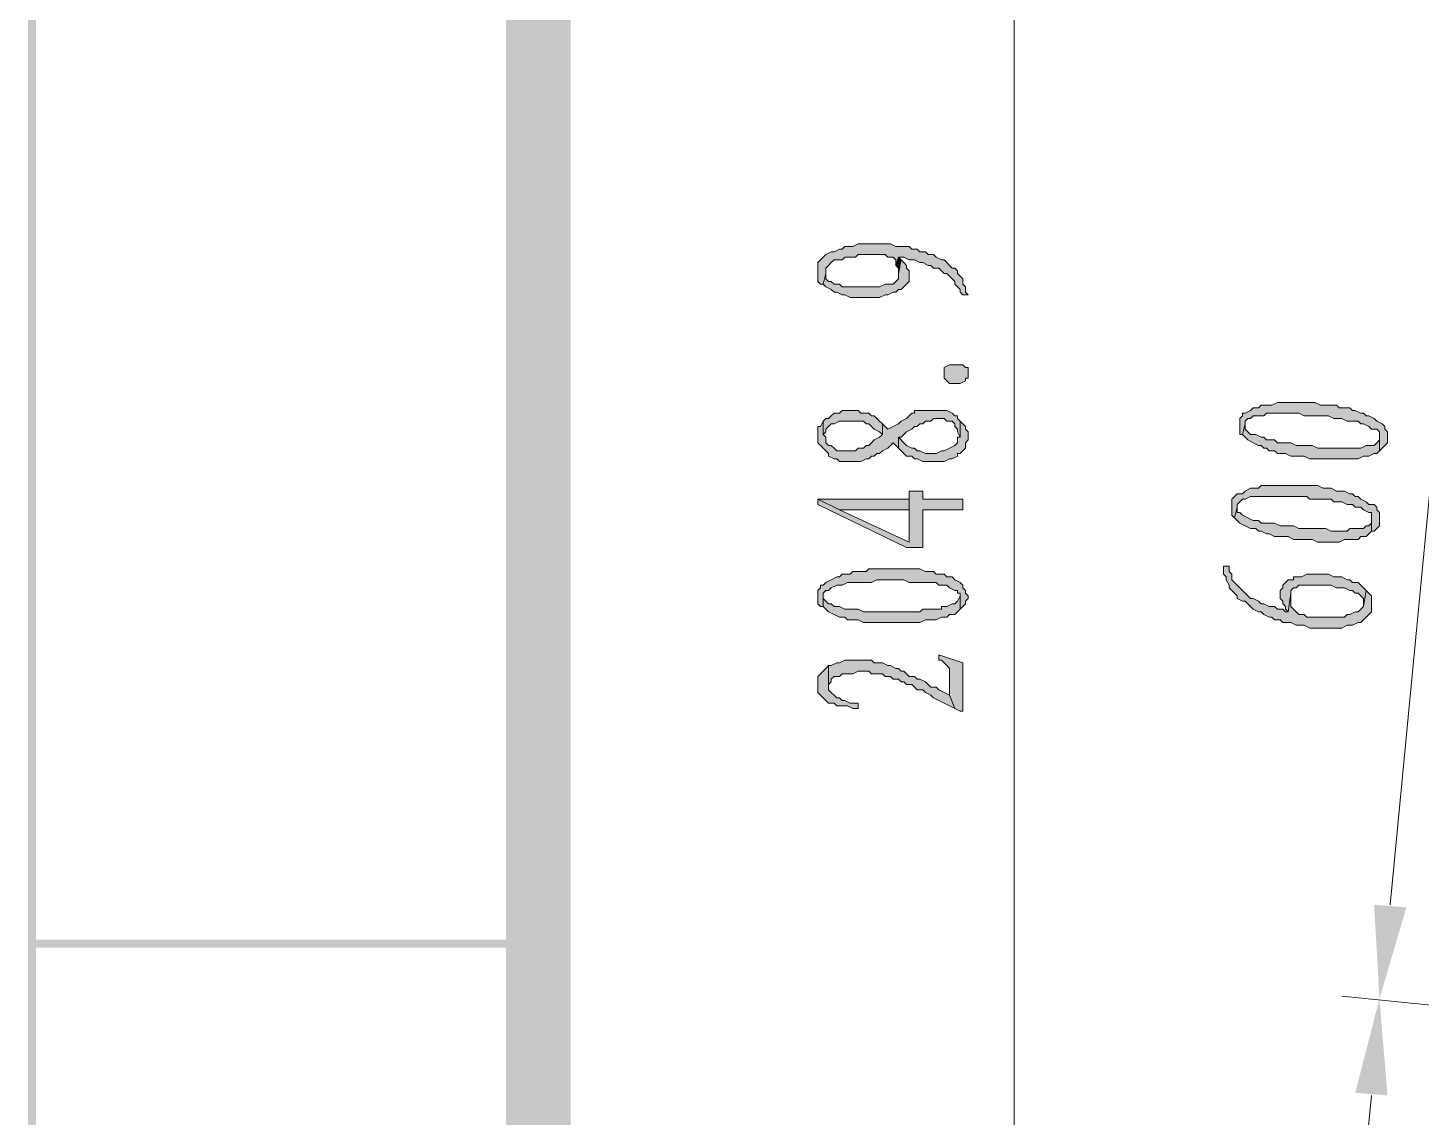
# Model space of a CAD drawing. Header units: inches. Extents: x 20 to 409, y 5 to 283.
# Drawn here: x 20.29 to 42.24, y 212.87 to 230.03 of the extents above; entities that cross this region are included whole.
import ezdxf

# ---------------------------------------------------------------- set-up
doc = ezdxf.new("R2010")
doc.units = ezdxf.units.IN
doc.header["$MEASUREMENT"] = 0
doc.layers.add('C00-00-00', color=7, linetype='Continuous')

msp = doc.modelspace()

# ---------------------------------------------------------------- hatches: boundary and pattern name
at = {"layer": 'C00-00-00'}
h = msp.add_hatch(color=0, dxfattribs=at)
h.dxf.hatch_style = 2
h.paths.add_polyline_path([(28.838, 282.085), (27.822, 283.101), (28.838, 6.114)])
h = msp.add_hatch(color=0, dxfattribs=at)
h.dxf.hatch_style = 2
h.paths.add_polyline_path([(27.822, 283.101), (28.838, 6.114), (27.822, 5.098)])
h = msp.add_hatch(color=0, dxfattribs=at)
h.dxf.hatch_style = 2
h.paths.add_polyline_path([(20.414, 282.593), (20.287, 282.593), (20.414, 5.606)])
h = msp.add_hatch(color=0, dxfattribs=at)
h.dxf.hatch_style = 2
h.paths.add_polyline_path([(20.287, 282.593), (20.414, 5.606), (20.287, 5.606)])
h = msp.add_hatch(color=0, dxfattribs=at)
h.dxf.hatch_style = 2
h.paths.add_polyline_path([(32.733, 226.205), (32.733, 226.035), (32.775, 225.993), (32.817, 225.993), (32.86, 226.162), (32.86, 226.247), (32.902, 226.289), (32.944, 226.332), (32.987, 226.374), (33.114, 226.374), (33.156, 226.416), (33.325, 226.416), (33.368, 226.459), (33.791, 226.459), (33.833, 226.416), (33.918, 226.416), (33.96, 226.374), (33.96, 226.289), (34.003, 226.416), (34.087, 226.416), (34.172, 226.374), (34.257, 226.374), (34.341, 226.332), (34.384, 226.332), (34.468, 226.289), (34.511, 226.289), (34.553, 226.247), (34.638, 226.247), (34.68, 226.205), (34.722, 226.162), (34.765, 226.162), (34.807, 226.12), (34.849, 226.078), (34.892, 226.035), (34.892, 225.993), (34.934, 225.951), (34.976, 225.908), (34.976, 225.866), (35.019, 225.824), (35.103, 225.824), (35.061, 225.866), (35.061, 225.951), (35.019, 225.993), (35.019, 226.078), (34.976, 226.12), (34.934, 226.162), (34.934, 226.205), (34.892, 226.247), (34.849, 226.247), (34.807, 226.289), (34.765, 226.332), (34.722, 226.374), (34.68, 226.374), (34.595, 226.416), (34.553, 226.459), (34.468, 226.459), (34.426, 226.501), (34.341, 226.501), (34.299, 226.543), (34.214, 226.543), (34.172, 226.586), (33.96, 226.586), (33.876, 226.628), (33.368, 226.628), (33.283, 226.586), (33.156, 226.586), (33.114, 226.543), (33.071, 226.543), (32.987, 226.501), (32.944, 226.501), (32.86, 226.459), (32.817, 226.416), (32.775, 226.374), (32.733, 226.332)])
h = msp.add_hatch(color=0, dxfattribs=at)
h.dxf.hatch_style = 2
h.paths.add_polyline_path([(32.817, 225.993), (32.86, 225.951), (32.944, 225.908), (32.987, 225.866), (33.029, 225.866), (33.114, 225.824), (33.156, 225.824), (33.241, 225.781), (33.706, 225.781), (33.791, 225.824), (33.833, 225.824), (33.918, 225.866), (33.96, 225.866), (34.003, 225.908), (34.045, 225.908), (34.087, 225.951), (34.13, 225.993), (34.172, 226.035), (34.172, 226.12), (34.172, 226.162), (34.172, 226.205), (34.13, 226.247), (34.13, 226.289), (34.087, 226.332), (34.045, 226.374), (34.003, 226.162), (34.003, 226.078), (33.96, 226.035), (33.918, 225.993), (33.791, 225.993), (33.706, 225.951), (33.114, 225.951), (33.071, 225.993), (32.987, 225.993), (32.944, 226.035), (32.902, 226.035), (32.86, 226.078), (32.86, 226.162)])
h = msp.add_hatch(color=0, dxfattribs=at)
h.dxf.hatch_style = 2
h.paths.add_polyline_path([(33.96, 226.289), (34.003, 226.247), (34.003, 226.162), (34.045, 226.374), (34.003, 226.416)])
h = msp.add_hatch(color=0, dxfattribs=at)
h.dxf.hatch_style = 2
h.paths.add_polyline_path([(35.103, 224.681), (35.103, 224.511), (35.061, 224.511), (35.061, 224.469), (34.976, 224.427), (34.807, 224.427), (34.765, 224.469), (34.722, 224.511), (34.722, 224.681), (34.807, 224.723), (35.019, 224.723), (35.061, 224.681)])
h = msp.add_hatch(color=0, dxfattribs=at)
h.dxf.hatch_style = 2
h.paths.add_polyline_path([(39.379, 223.792), (39.379, 223.622), (39.421, 223.622), (39.464, 223.792), (39.464, 223.834), (39.506, 223.876), (39.548, 223.876), (39.591, 223.919), (39.76, 223.919), (39.802, 223.961), (40.31, 223.961), (40.395, 223.919), (40.564, 223.919), (40.607, 223.919), (40.776, 223.919), (40.861, 223.876), (40.988, 223.876), (41.072, 223.834), (41.242, 223.834), (41.284, 223.792), (41.326, 223.792), (41.411, 223.749), (41.453, 223.707), (41.538, 223.707), (41.58, 223.665), (41.58, 223.368), (41.623, 223.411), (41.665, 223.453), (41.707, 223.495), (41.707, 223.665), (41.665, 223.707), (41.665, 223.749), (41.623, 223.792), (41.538, 223.834), (41.496, 223.876), (41.411, 223.919), (41.369, 223.919), (41.326, 223.961), (41.284, 223.961), (41.199, 224.003), (41.157, 224.003), (41.115, 224.046), (40.945, 224.046), (40.903, 224.088), (40.649, 224.088), (40.564, 224.13), (39.972, 224.13), (39.887, 224.088), (39.718, 224.088), (39.675, 224.046), (39.591, 224.046), (39.548, 224.003), (39.464, 223.961), (39.421, 223.961), (39.421, 223.919), (39.379, 223.876)])
h = msp.add_hatch(color=0, dxfattribs=at)
h.dxf.hatch_style = 2
h.paths.add_polyline_path([(32.733, 223.622), (32.733, 223.495), (32.775, 223.453), (32.817, 223.411), (32.86, 223.368), (32.902, 223.326), (32.902, 223.284), (32.987, 223.241), (33.029, 223.241), (33.071, 223.199), (33.41, 223.199), (33.495, 223.241), (33.537, 223.241), (33.579, 223.284), (33.622, 223.284), (33.664, 223.326), (33.706, 223.326), (33.749, 223.368), (33.833, 223.411), (33.918, 223.495), (33.96, 223.453), (34.003, 223.411), (34.003, 223.58), (34.045, 223.58), (34.087, 223.622), (34.13, 223.665), (34.214, 223.707), (34.257, 223.749), (34.299, 223.749), (34.341, 223.792), (34.384, 223.792), (34.426, 223.834), (34.511, 223.834), (34.553, 223.876), (34.722, 223.876), (34.765, 223.834), (34.849, 223.834), (34.892, 223.792), (34.892, 223.749), (34.934, 223.707), (34.934, 223.665), (34.976, 223.58), (34.976, 223.834), (34.934, 223.876), (34.934, 223.919), (34.892, 223.919), (34.849, 223.961), (34.765, 224.003), (34.257, 224.003), (34.257, 223.961), (34.214, 223.961), (34.172, 223.919), (34.13, 223.876), (34.045, 223.834), (34.003, 223.792), (33.918, 223.749), (33.833, 223.707), (33.791, 223.749), (33.749, 223.792), (33.749, 223.622), (33.706, 223.58), (33.622, 223.538), (33.579, 223.495), (33.537, 223.453), (33.495, 223.453), (33.452, 223.411), (33.368, 223.411), (33.325, 223.368), (33.029, 223.368), (32.987, 223.411), (32.944, 223.453), (32.902, 223.453), (32.86, 223.495), (32.86, 223.58), (32.817, 223.622), (32.817, 223.834), (32.775, 223.749), (32.733, 223.749), (32.733, 223.707)])
h = msp.add_hatch(color=0, dxfattribs=at)
h.dxf.hatch_style = 2
h.paths.add_polyline_path([(32.817, 223.834), (32.817, 223.622), (32.86, 223.665), (32.86, 223.707), (32.902, 223.749), (32.944, 223.792), (32.987, 223.792), (33.071, 223.834), (33.452, 223.834), (33.495, 223.792), (33.537, 223.792), (33.579, 223.749), (33.622, 223.707), (33.706, 223.665), (33.749, 223.622), (33.749, 223.792), (33.706, 223.834), (33.664, 223.876), (33.622, 223.919), (33.579, 223.919), (33.537, 223.961), (33.41, 223.961), (33.368, 224.003), (33.114, 224.003), (33.071, 223.961), (32.987, 223.961), (32.944, 223.919), (32.902, 223.876), (32.86, 223.876)])
h = msp.add_hatch(color=0, dxfattribs=at)
h.dxf.hatch_style = 2
h.paths.add_polyline_path([(34.003, 223.411), (34.045, 223.368), (34.087, 223.326), (34.13, 223.284), (34.214, 223.284), (34.257, 223.241), (34.299, 223.241), (34.384, 223.199), (34.722, 223.199), (34.807, 223.241), (34.849, 223.241), (34.934, 223.284), (34.934, 223.326), (34.976, 223.326), (35.019, 223.368), (35.061, 223.411), (35.061, 223.495), (35.103, 223.538), (35.103, 223.622), (35.103, 223.665), (35.061, 223.707), (35.061, 223.749), (35.019, 223.792), (34.976, 223.834), (34.976, 223.58), (34.934, 223.58), (34.934, 223.495), (34.892, 223.453), (34.807, 223.411), (34.722, 223.368), (34.68, 223.368), (34.595, 223.326), (34.426, 223.326), (34.341, 223.368), (34.299, 223.368), (34.257, 223.411), (34.214, 223.411), (34.13, 223.453), (34.087, 223.495), (34.003, 223.58)])
h = msp.add_hatch(color=0, dxfattribs=at)
h.dxf.hatch_style = 2
h.paths.add_polyline_path([(39.421, 223.622), (39.464, 223.58), (39.506, 223.538), (39.591, 223.495), (39.675, 223.453), (39.718, 223.453), (39.76, 223.411), (39.802, 223.411), (39.845, 223.368), (39.929, 223.368), (39.972, 223.326), (40.099, 223.326), (40.183, 223.284), (40.395, 223.284), (40.48, 223.241), (41.072, 223.241), (41.157, 223.241), (41.242, 223.241), (41.326, 223.284), (41.411, 223.284), (41.496, 223.326), (41.538, 223.326), (41.58, 223.368), (41.58, 223.58), (41.58, 223.538), (41.538, 223.495), (41.496, 223.453), (41.369, 223.453), (41.284, 223.411), (40.607, 223.411), (40.522, 223.453), (40.268, 223.453), (40.183, 223.495), (39.972, 223.495), (39.929, 223.538), (39.802, 223.538), (39.76, 223.58), (39.718, 223.58), (39.633, 223.622), (39.548, 223.622), (39.506, 223.665), (39.464, 223.707), (39.464, 223.792)])
h = msp.add_hatch(color=0, dxfattribs=at)
h.dxf.hatch_style = 2
h.paths.add_polyline_path([(39.252, 222.522), (39.252, 222.352), (39.294, 222.31), (39.337, 222.479), (39.337, 222.522), (39.379, 222.564), (39.421, 222.606), (39.464, 222.606), (39.548, 222.649), (40.437, 222.649), (40.48, 222.606), (40.818, 222.606), (40.861, 222.564), (40.988, 222.564), (41.072, 222.522), (41.157, 222.522), (41.199, 222.479), (41.284, 222.479), (41.326, 222.437), (41.411, 222.395), (41.453, 222.395), (41.453, 222.352), (41.453, 222.098), (41.496, 222.098), (41.538, 222.141), (41.58, 222.183), (41.58, 222.395), (41.538, 222.437), (41.538, 222.479), (41.496, 222.522), (41.411, 222.522), (41.369, 222.564), (41.284, 222.606), (41.242, 222.649), (41.199, 222.649), (41.157, 222.691), (41.115, 222.691), (41.03, 222.733), (40.903, 222.733), (40.818, 222.776), (40.691, 222.776), (40.607, 222.818), (39.718, 222.818), (39.675, 222.776), (39.548, 222.776), (39.464, 222.733), (39.421, 222.691), (39.337, 222.691), (39.294, 222.649), (39.252, 222.606)])
h = msp.add_hatch(color=0, dxfattribs=at)
h.dxf.hatch_style = 2
h.paths.add_polyline_path([(32.733, 222.606), (32.733, 222.522), (34.13, 221.844), (34.384, 221.844), (34.384, 222.437), (35.019, 222.437), (35.019, 222.606), (34.384, 222.606), (34.384, 222.733), (34.172, 222.733), (34.172, 222.606), (34.172, 221.929), (33.071, 222.437)])
h = msp.add_hatch(color=0, dxfattribs=at)
h.dxf.hatch_style = 2
h.paths.add_polyline_path([(32.733, 222.606), (33.071, 222.437), (34.172, 222.437), (34.172, 221.929), (34.172, 222.606)])
h = msp.add_hatch(color=0, dxfattribs=at)
h.dxf.hatch_style = 2
h.paths.add_polyline_path([(39.294, 222.31), (39.337, 222.268), (39.379, 222.225), (39.464, 222.183), (39.548, 222.141), (39.633, 222.141), (39.675, 222.098), (39.718, 222.098), (39.802, 222.056), (39.845, 222.056), (39.929, 222.014), (40.141, 222.014), (40.226, 221.971), (40.522, 221.971), (40.607, 221.929), (40.945, 221.929), (41.03, 221.971), (41.242, 221.971), (41.284, 222.014), (41.369, 222.014), (41.411, 222.056), (41.453, 222.098), (41.453, 222.268), (41.453, 222.225), (41.411, 222.183), (41.369, 222.183), (41.326, 222.141), (41.115, 222.141), (41.072, 222.098), (40.818, 222.098), (40.734, 222.141), (40.31, 222.141), (40.226, 222.183), (40.014, 222.183), (39.929, 222.225), (39.718, 222.225), (39.675, 222.268), (39.591, 222.268), (39.506, 222.31), (39.421, 222.352), (39.379, 222.395), (39.337, 222.395), (39.337, 222.437), (39.337, 222.479)])
h = msp.add_hatch(color=0, dxfattribs=at)
h.dxf.hatch_style = 2
h.paths.add_polyline_path([(32.733, 221.082), (32.733, 220.955), (32.775, 220.913), (32.817, 220.913), (32.817, 221.082), (32.817, 221.125), (32.86, 221.167), (32.902, 221.167), (32.944, 221.209), (33.029, 221.252), (33.114, 221.252), (33.198, 221.294), (33.579, 221.294), (33.664, 221.336), (33.918, 221.336), (34.087, 221.336), (34.172, 221.294), (34.595, 221.294), (34.638, 221.252), (34.765, 221.252), (34.807, 221.209), (34.892, 221.167), (34.934, 221.167), (34.934, 221.125), (34.976, 221.125), (34.976, 221.082), (34.976, 220.871), (35.019, 220.913), (35.061, 220.955), (35.061, 220.998), (35.103, 221.04), (35.103, 221.082), (35.061, 221.125), (35.061, 221.167), (35.019, 221.209), (35.019, 221.252), (34.976, 221.294), (34.892, 221.336), (34.849, 221.379), (34.765, 221.379), (34.722, 221.421), (34.595, 221.421), (34.553, 221.463), (34.426, 221.463), (34.341, 221.506), (33.537, 221.506), (33.495, 221.463), (33.283, 221.463), (33.241, 221.421), (33.114, 221.421), (33.071, 221.379), (33.029, 221.379), (32.944, 221.336), (32.86, 221.294), (32.817, 221.252), (32.775, 221.252), (32.775, 221.209), (32.733, 221.167)])
h = msp.add_hatch(color=0, dxfattribs=at)
h.dxf.hatch_style = 2
h.paths.add_polyline_path([(39.125, 221.548), (39.125, 221.421), (39.167, 221.379), (39.167, 221.336), (39.21, 221.252), (39.21, 221.209), (39.252, 221.167), (39.294, 221.125), (39.337, 221.082), (39.337, 221.04), (39.421, 220.998), (39.464, 220.998), (39.506, 220.955), (39.548, 220.913), (39.591, 220.871), (39.675, 220.828), (39.718, 220.828), (39.76, 220.786), (39.845, 220.744), (39.887, 220.744), (39.929, 220.701), (40.014, 220.701), (40.056, 220.659), (40.141, 220.659), (40.183, 220.659), (40.268, 220.617), (40.395, 220.617), (40.48, 220.574), (40.988, 220.574), (41.072, 220.617), (41.157, 220.617), (41.242, 220.659), (41.284, 220.659), (41.326, 220.701), (41.369, 220.744), (41.411, 220.786), (41.453, 220.828), (41.453, 221.082), (41.411, 221.125), (41.369, 221.167), (41.326, 220.913), (41.284, 220.871), (41.242, 220.828), (41.199, 220.828), (41.115, 220.786), (41.072, 220.786), (41.03, 220.744), (40.437, 220.744), (40.395, 220.786), (40.31, 220.786), (40.268, 220.828), (40.226, 220.871), (40.183, 220.913), (40.183, 221.125), (40.141, 220.828), (40.099, 220.828), (40.056, 220.871), (39.972, 220.871), (39.929, 220.913), (39.845, 220.913), (39.76, 220.955), (39.718, 220.955), (39.675, 220.998), (39.591, 221.04), (39.548, 221.04), (39.506, 221.082), (39.464, 221.125), (39.421, 221.167), (39.379, 221.209), (39.337, 221.252), (39.294, 221.294), (39.252, 221.336), (39.252, 221.421), (39.21, 221.463), (39.21, 221.548)])
h = msp.add_hatch(color=0, dxfattribs=at)
h.dxf.hatch_style = 2
h.paths.add_polyline_path([(40.014, 221.167), (40.014, 221.04), (40.056, 220.998), (40.056, 220.955), (40.099, 220.913), (40.099, 220.871), (40.141, 220.828), (40.183, 221.125), (40.183, 221.167), (40.226, 221.209), (40.268, 221.209), (40.31, 221.252), (40.818, 221.252), (40.903, 221.209), (41.03, 221.209), (41.115, 221.167), (41.157, 221.167), (41.199, 221.125), (41.242, 221.125), (41.284, 221.082), (41.326, 221.04), (41.326, 220.913), (41.369, 221.167), (41.326, 221.209), (41.284, 221.252), (41.242, 221.294), (41.157, 221.294), (41.115, 221.336), (41.072, 221.336), (40.988, 221.379), (40.861, 221.379), (40.776, 221.421), (40.437, 221.421), (40.353, 221.379), (40.226, 221.379), (40.226, 221.336), (40.141, 221.336), (40.099, 221.294), (40.056, 221.252), (40.056, 221.209)])
h = msp.add_hatch(color=0, dxfattribs=at)
h.dxf.hatch_style = 2
h.paths.add_polyline_path([(32.817, 220.913), (32.86, 220.871), (32.902, 220.828), (32.987, 220.786), (33.071, 220.744), (33.156, 220.744), (33.198, 220.701), (33.368, 220.701), (33.452, 220.659), (34.341, 220.659), (34.426, 220.701), (34.468, 220.701), (34.553, 220.701), (34.595, 220.701), (34.68, 220.744), (34.765, 220.744), (34.807, 220.786), (34.892, 220.786), (34.934, 220.828), (34.976, 220.871), (34.976, 221.082), (34.934, 220.998), (34.892, 220.955), (34.849, 220.955), (34.765, 220.913), (34.68, 220.913), (34.68, 220.871), (34.384, 220.871), (34.341, 220.828), (33.452, 220.828), (33.368, 220.871), (33.156, 220.871), (33.071, 220.913), (32.987, 220.913), (32.944, 220.955), (32.902, 220.955), (32.86, 220.998), (32.817, 221.04), (32.817, 221.082)])
h = msp.add_hatch(color=0, dxfattribs=at)
h.dxf.hatch_style = 2
h.paths.add_polyline_path([(32.733, 219.728), (32.733, 219.558), (32.775, 219.516), (32.817, 219.474), (32.86, 219.431), (32.902, 219.389), (32.987, 219.389), (33.029, 219.347), (33.198, 219.347), (33.283, 219.304), (33.368, 219.304), (33.368, 219.389), (33.241, 219.389), (33.156, 219.431), (33.114, 219.431), (33.071, 219.474), (33.029, 219.474), (32.987, 219.516), (32.944, 219.558), (32.902, 219.601), (32.902, 219.643), (32.902, 219.982), (32.86, 219.939), (32.817, 219.897), (32.775, 219.855), (32.733, 219.812)])
h = msp.add_hatch(color=0, dxfattribs=at)
h.dxf.hatch_style = 2
h.paths.add_polyline_path([(32.902, 219.982), (32.902, 219.643), (32.902, 219.685), (32.944, 219.728), (32.944, 219.77), (32.987, 219.812), (33.071, 219.812), (33.114, 219.855), (33.283, 219.855), (33.368, 219.897), (33.537, 219.897), (33.579, 219.855), (33.749, 219.855), (33.791, 219.812), (33.876, 219.812), (33.918, 219.77), (34.003, 219.77), (34.045, 219.728), (34.087, 219.728), (34.13, 219.685), (34.214, 219.685), (34.257, 219.643), (34.299, 219.601), (34.384, 219.601), (34.426, 219.558), (34.511, 219.516), (34.553, 219.474), (34.638, 219.431), (34.722, 219.389), (34.807, 219.347), (34.892, 219.304), (34.807, 219.516), (34.722, 219.558), (34.638, 219.601), (34.595, 219.643), (34.511, 219.643), (34.468, 219.685), (34.426, 219.728), (34.341, 219.77), (34.299, 219.77), (34.257, 219.812), (34.172, 219.812), (34.13, 219.855), (34.087, 219.897), (34.045, 219.897), (34.003, 219.939), (33.96, 219.939), (33.876, 219.982), (33.833, 219.982), (33.749, 220.024), (33.622, 220.024), (33.579, 220.066), (33.156, 220.066), (33.071, 220.024), (33.029, 220.024), (32.944, 219.982)])
h = msp.add_hatch(color=0, dxfattribs=at)
h.dxf.hatch_style = 2
h.paths.add_polyline_path([(34.638, 220.151), (34.638, 220.066), (34.68, 220.066), (34.722, 220.024), (34.765, 219.982), (34.807, 219.939), (34.807, 219.516), (34.892, 219.304), (34.976, 219.262), (35.019, 219.262), (35.019, 220.024)])
h = msp.add_hatch(color=0, dxfattribs=at)
h.dxf.hatch_style = 2
h.paths.add_polyline_path([(41.496, 216.214), (42.004, 216.172), (41.58, 214.732)])
h = msp.add_hatch(color=0, dxfattribs=at)
h.dxf.hatch_style = 2
h.paths.add_polyline_path([(20.329, 215.664), (20.329, 215.537), (28.33, 215.664)])
h = msp.add_hatch(color=0, dxfattribs=at)
h.dxf.hatch_style = 2
h.paths.add_polyline_path([(20.329, 215.537), (28.33, 215.664), (28.33, 215.537)])
h = msp.add_hatch(color=0, dxfattribs=at)
h.dxf.hatch_style = 2
h.paths.add_polyline_path([(41.199, 213.251), (41.707, 213.208), (41.58, 214.732)])

# ---------------------------------------------------------------- linework, layer by layer
at = {"layer": 'C00-00-00', "color": 0, "lineweight": 0}
for points in [[(35.823, 247.075), (35.823, 198.815)], [(41.75, 216.214), (42.893, 228.152)], [(45.56, 214.309), (40.988, 214.775)], [(45.56, 214.309), (40.988, 214.775)], [(40.099, 199.45), (41.453, 213.208)]]:
    msp.add_lwpolyline(points, dxfattribs=at)
for points in [[(32.733, 226.205), (32.733, 226.035), (32.775, 225.993), (32.817, 225.993), (32.86, 226.162), (32.86, 226.247), (32.902, 226.289), (32.944, 226.332), (32.987, 226.374), (33.114, 226.374), (33.156, 226.416), (33.325, 226.416), (33.368, 226.459), (33.791, 226.459), (33.833, 226.416), (33.918, 226.416), (33.96, 226.374), (33.96, 226.289), (34.003, 226.416), (34.087, 226.416), (34.172, 226.374), (34.257, 226.374), (34.341, 226.332), (34.384, 226.332), (34.468, 226.289), (34.511, 226.289), (34.553, 226.247), (34.638, 226.247), (34.68, 226.205), (34.722, 226.162), (34.765, 226.162), (34.807, 226.12), (34.849, 226.078), (34.892, 226.035), (34.892, 225.993), (34.934, 225.951), (34.976, 225.908), (34.976, 225.866), (35.019, 225.824), (35.103, 225.824), (35.061, 225.866), (35.061, 225.951), (35.019, 225.993), (35.019, 226.078), (34.976, 226.12), (34.934, 226.162), (34.934, 226.205), (34.892, 226.247), (34.849, 226.247), (34.807, 226.289), (34.765, 226.332), (34.722, 226.374), (34.68, 226.374), (34.595, 226.416), (34.553, 226.459), (34.468, 226.459), (34.426, 226.501), (34.341, 226.501), (34.299, 226.543), (34.214, 226.543), (34.172, 226.586), (33.96, 226.586), (33.876, 226.628), (33.368, 226.628), (33.283, 226.586), (33.156, 226.586), (33.114, 226.543), (33.071, 226.543), (32.987, 226.501), (32.944, 226.501), (32.86, 226.459), (32.817, 226.416), (32.775, 226.374), (32.733, 226.332)], [(32.817, 225.993), (32.86, 225.951), (32.944, 225.908), (32.987, 225.866), (33.029, 225.866), (33.114, 225.824), (33.156, 225.824), (33.241, 225.781), (33.706, 225.781), (33.791, 225.824), (33.833, 225.824), (33.918, 225.866), (33.96, 225.866), (34.003, 225.908), (34.045, 225.908), (34.087, 225.951), (34.13, 225.993), (34.172, 226.035), (34.172, 226.12), (34.172, 226.162), (34.172, 226.205), (34.13, 226.247), (34.13, 226.289), (34.087, 226.332), (34.045, 226.374), (34.003, 226.162), (34.003, 226.078), (33.96, 226.035), (33.918, 225.993), (33.791, 225.993), (33.706, 225.951), (33.114, 225.951), (33.071, 225.993), (32.987, 225.993), (32.944, 226.035), (32.902, 226.035), (32.86, 226.078), (32.86, 226.162)], [(33.96, 226.289), (34.003, 226.247), (34.003, 226.162), (34.045, 226.374), (34.003, 226.416)], [(35.103, 224.681), (35.103, 224.511), (35.061, 224.511), (35.061, 224.469), (34.976, 224.427), (34.807, 224.427), (34.765, 224.469), (34.722, 224.511), (34.722, 224.681), (34.807, 224.723), (35.019, 224.723), (35.061, 224.681)], [(39.379, 223.792), (39.379, 223.622), (39.421, 223.622), (39.464, 223.792), (39.464, 223.834), (39.506, 223.876), (39.548, 223.876), (39.591, 223.919), (39.76, 223.919), (39.802, 223.961), (40.31, 223.961), (40.395, 223.919), (40.564, 223.919), (40.607, 223.919), (40.776, 223.919), (40.861, 223.876), (40.988, 223.876), (41.072, 223.834), (41.242, 223.834), (41.284, 223.792), (41.326, 223.792), (41.411, 223.749), (41.453, 223.707), (41.538, 223.707), (41.58, 223.665), (41.58, 223.368), (41.623, 223.411), (41.665, 223.453), (41.707, 223.495), (41.707, 223.665), (41.665, 223.707), (41.665, 223.749), (41.623, 223.792), (41.538, 223.834), (41.496, 223.876), (41.411, 223.919), (41.369, 223.919), (41.326, 223.961), (41.284, 223.961), (41.199, 224.003), (41.157, 224.003), (41.115, 224.046), (40.945, 224.046), (40.903, 224.088), (40.649, 224.088), (40.564, 224.13), (39.972, 224.13), (39.887, 224.088), (39.718, 224.088), (39.675, 224.046), (39.591, 224.046), (39.548, 224.003), (39.464, 223.961), (39.421, 223.961), (39.421, 223.919), (39.379, 223.876)], [(32.733, 223.622), (32.733, 223.495), (32.775, 223.453), (32.817, 223.411), (32.86, 223.368), (32.902, 223.326), (32.902, 223.284), (32.987, 223.241), (33.029, 223.241), (33.071, 223.199), (33.41, 223.199), (33.495, 223.241), (33.537, 223.241), (33.579, 223.284), (33.622, 223.284), (33.664, 223.326), (33.706, 223.326), (33.749, 223.368), (33.833, 223.411), (33.918, 223.495), (33.96, 223.453), (34.003, 223.411), (34.003, 223.58), (34.045, 223.58), (34.087, 223.622), (34.13, 223.665), (34.214, 223.707), (34.257, 223.749), (34.299, 223.749), (34.341, 223.792), (34.384, 223.792), (34.426, 223.834), (34.511, 223.834), (34.553, 223.876), (34.722, 223.876), (34.765, 223.834), (34.849, 223.834), (34.892, 223.792), (34.892, 223.749), (34.934, 223.707), (34.934, 223.665), (34.976, 223.58), (34.976, 223.834), (34.934, 223.876), (34.934, 223.919), (34.892, 223.919), (34.849, 223.961), (34.765, 224.003), (34.257, 224.003), (34.257, 223.961), (34.214, 223.961), (34.172, 223.919), (34.13, 223.876), (34.045, 223.834), (34.003, 223.792), (33.918, 223.749), (33.833, 223.707), (33.791, 223.749), (33.749, 223.792), (33.749, 223.622), (33.706, 223.58), (33.622, 223.538), (33.579, 223.495), (33.537, 223.453), (33.495, 223.453), (33.452, 223.411), (33.368, 223.411), (33.325, 223.368), (33.029, 223.368), (32.987, 223.411), (32.944, 223.453), (32.902, 223.453), (32.86, 223.495), (32.86, 223.58), (32.817, 223.622), (32.817, 223.834), (32.775, 223.749), (32.733, 223.749), (32.733, 223.707)], [(32.817, 223.834), (32.817, 223.622), (32.86, 223.665), (32.86, 223.707), (32.902, 223.749), (32.944, 223.792), (32.987, 223.792), (33.071, 223.834), (33.452, 223.834), (33.495, 223.792), (33.537, 223.792), (33.579, 223.749), (33.622, 223.707), (33.706, 223.665), (33.749, 223.622), (33.749, 223.792), (33.706, 223.834), (33.664, 223.876), (33.622, 223.919), (33.579, 223.919), (33.537, 223.961), (33.41, 223.961), (33.368, 224.003), (33.114, 224.003), (33.071, 223.961), (32.987, 223.961), (32.944, 223.919), (32.902, 223.876), (32.86, 223.876)], [(34.003, 223.411), (34.045, 223.368), (34.087, 223.326), (34.13, 223.284), (34.214, 223.284), (34.257, 223.241), (34.299, 223.241), (34.384, 223.199), (34.722, 223.199), (34.807, 223.241), (34.849, 223.241), (34.934, 223.284), (34.934, 223.326), (34.976, 223.326), (35.019, 223.368), (35.061, 223.411), (35.061, 223.495), (35.103, 223.538), (35.103, 223.622), (35.103, 223.665), (35.061, 223.707), (35.061, 223.749), (35.019, 223.792), (34.976, 223.834), (34.976, 223.58), (34.934, 223.58), (34.934, 223.495), (34.892, 223.453), (34.807, 223.411), (34.722, 223.368), (34.68, 223.368), (34.595, 223.326), (34.426, 223.326), (34.341, 223.368), (34.299, 223.368), (34.257, 223.411), (34.214, 223.411), (34.13, 223.453), (34.087, 223.495), (34.003, 223.58)], [(39.421, 223.622), (39.464, 223.58), (39.506, 223.538), (39.591, 223.495), (39.675, 223.453), (39.718, 223.453), (39.76, 223.411), (39.802, 223.411), (39.845, 223.368), (39.929, 223.368), (39.972, 223.326), (40.099, 223.326), (40.183, 223.284), (40.395, 223.284), (40.48, 223.241), (41.072, 223.241), (41.157, 223.241), (41.242, 223.241), (41.326, 223.284), (41.411, 223.284), (41.496, 223.326), (41.538, 223.326), (41.58, 223.368), (41.58, 223.58), (41.58, 223.538), (41.538, 223.495), (41.496, 223.453), (41.369, 223.453), (41.284, 223.411), (40.607, 223.411), (40.522, 223.453), (40.268, 223.453), (40.183, 223.495), (39.972, 223.495), (39.929, 223.538), (39.802, 223.538), (39.76, 223.58), (39.718, 223.58), (39.633, 223.622), (39.548, 223.622), (39.506, 223.665), (39.464, 223.707), (39.464, 223.792)], [(39.252, 222.522), (39.252, 222.352), (39.294, 222.31), (39.337, 222.479), (39.337, 222.522), (39.379, 222.564), (39.421, 222.606), (39.464, 222.606), (39.548, 222.649), (40.437, 222.649), (40.48, 222.606), (40.818, 222.606), (40.861, 222.564), (40.988, 222.564), (41.072, 222.522), (41.157, 222.522), (41.199, 222.479), (41.284, 222.479), (41.326, 222.437), (41.411, 222.395), (41.453, 222.395), (41.453, 222.352), (41.453, 222.098), (41.496, 222.098), (41.538, 222.141), (41.58, 222.183), (41.58, 222.395), (41.538, 222.437), (41.538, 222.479), (41.496, 222.522), (41.411, 222.522), (41.369, 222.564), (41.284, 222.606), (41.242, 222.649), (41.199, 222.649), (41.157, 222.691), (41.115, 222.691), (41.03, 222.733), (40.903, 222.733), (40.818, 222.776), (40.691, 222.776), (40.607, 222.818), (39.718, 222.818), (39.675, 222.776), (39.548, 222.776), (39.464, 222.733), (39.421, 222.691), (39.337, 222.691), (39.294, 222.649), (39.252, 222.606)], [(32.733, 222.606), (32.733, 222.522), (34.13, 221.844), (34.384, 221.844), (34.384, 222.437), (35.019, 222.437), (35.019, 222.606), (34.384, 222.606), (34.384, 222.733), (34.172, 222.733), (34.172, 222.606), (34.172, 221.929), (33.071, 222.437)], [(32.733, 222.606), (33.071, 222.437), (34.172, 222.437), (34.172, 221.929), (34.172, 222.606)], [(39.294, 222.31), (39.337, 222.268), (39.379, 222.225), (39.464, 222.183), (39.548, 222.141), (39.633, 222.141), (39.675, 222.098), (39.718, 222.098), (39.802, 222.056), (39.845, 222.056), (39.929, 222.014), (40.141, 222.014), (40.226, 221.971), (40.522, 221.971), (40.607, 221.929), (40.945, 221.929), (41.03, 221.971), (41.242, 221.971), (41.284, 222.014), (41.369, 222.014), (41.411, 222.056), (41.453, 222.098), (41.453, 222.268), (41.453, 222.225), (41.411, 222.183), (41.369, 222.183), (41.326, 222.141), (41.115, 222.141), (41.072, 222.098), (40.818, 222.098), (40.734, 222.141), (40.31, 222.141), (40.226, 222.183), (40.014, 222.183), (39.929, 222.225), (39.718, 222.225), (39.675, 222.268), (39.591, 222.268), (39.506, 222.31), (39.421, 222.352), (39.379, 222.395), (39.337, 222.395), (39.337, 222.437), (39.337, 222.479)], [(32.733, 221.082), (32.733, 220.955), (32.775, 220.913), (32.817, 220.913), (32.817, 221.082), (32.817, 221.125), (32.86, 221.167), (32.902, 221.167), (32.944, 221.209), (33.029, 221.252), (33.114, 221.252), (33.198, 221.294), (33.579, 221.294), (33.664, 221.336), (33.918, 221.336), (34.087, 221.336), (34.172, 221.294), (34.595, 221.294), (34.638, 221.252), (34.765, 221.252), (34.807, 221.209), (34.892, 221.167), (34.934, 221.167), (34.934, 221.125), (34.976, 221.125), (34.976, 221.082), (34.976, 220.871), (35.019, 220.913), (35.061, 220.955), (35.061, 220.998), (35.103, 221.04), (35.103, 221.082), (35.061, 221.125), (35.061, 221.167), (35.019, 221.209), (35.019, 221.252), (34.976, 221.294), (34.892, 221.336), (34.849, 221.379), (34.765, 221.379), (34.722, 221.421), (34.595, 221.421), (34.553, 221.463), (34.426, 221.463), (34.341, 221.506), (33.537, 221.506), (33.495, 221.463), (33.283, 221.463), (33.241, 221.421), (33.114, 221.421), (33.071, 221.379), (33.029, 221.379), (32.944, 221.336), (32.86, 221.294), (32.817, 221.252), (32.775, 221.252), (32.775, 221.209), (32.733, 221.167)], [(39.125, 221.548), (39.125, 221.421), (39.167, 221.379), (39.167, 221.336), (39.21, 221.252), (39.21, 221.209), (39.252, 221.167), (39.294, 221.125), (39.337, 221.082), (39.337, 221.04), (39.421, 220.998), (39.464, 220.998), (39.506, 220.955), (39.548, 220.913), (39.591, 220.871), (39.675, 220.828), (39.718, 220.828), (39.76, 220.786), (39.845, 220.744), (39.887, 220.744), (39.929, 220.701), (40.014, 220.701), (40.056, 220.659), (40.141, 220.659), (40.183, 220.659), (40.268, 220.617), (40.395, 220.617), (40.48, 220.574), (40.988, 220.574), (41.072, 220.617), (41.157, 220.617), (41.242, 220.659), (41.284, 220.659), (41.326, 220.701), (41.369, 220.744), (41.411, 220.786), (41.453, 220.828), (41.453, 221.082), (41.411, 221.125), (41.369, 221.167), (41.326, 220.913), (41.284, 220.871), (41.242, 220.828), (41.199, 220.828), (41.115, 220.786), (41.072, 220.786), (41.03, 220.744), (40.437, 220.744), (40.395, 220.786), (40.31, 220.786), (40.268, 220.828), (40.226, 220.871), (40.183, 220.913), (40.183, 221.125), (40.141, 220.828), (40.099, 220.828), (40.056, 220.871), (39.972, 220.871), (39.929, 220.913), (39.845, 220.913), (39.76, 220.955), (39.718, 220.955), (39.675, 220.998), (39.591, 221.04), (39.548, 221.04), (39.506, 221.082), (39.464, 221.125), (39.421, 221.167), (39.379, 221.209), (39.337, 221.252), (39.294, 221.294), (39.252, 221.336), (39.252, 221.421), (39.21, 221.463), (39.21, 221.548)], [(40.014, 221.167), (40.014, 221.04), (40.056, 220.998), (40.056, 220.955), (40.099, 220.913), (40.099, 220.871), (40.141, 220.828), (40.183, 221.125), (40.183, 221.167), (40.226, 221.209), (40.268, 221.209), (40.31, 221.252), (40.818, 221.252), (40.903, 221.209), (41.03, 221.209), (41.115, 221.167), (41.157, 221.167), (41.199, 221.125), (41.242, 221.125), (41.284, 221.082), (41.326, 221.04), (41.326, 220.913), (41.369, 221.167), (41.326, 221.209), (41.284, 221.252), (41.242, 221.294), (41.157, 221.294), (41.115, 221.336), (41.072, 221.336), (40.988, 221.379), (40.861, 221.379), (40.776, 221.421), (40.437, 221.421), (40.353, 221.379), (40.226, 221.379), (40.226, 221.336), (40.141, 221.336), (40.099, 221.294), (40.056, 221.252), (40.056, 221.209)], [(32.817, 220.913), (32.86, 220.871), (32.902, 220.828), (32.987, 220.786), (33.071, 220.744), (33.156, 220.744), (33.198, 220.701), (33.368, 220.701), (33.452, 220.659), (34.341, 220.659), (34.426, 220.701), (34.468, 220.701), (34.553, 220.701), (34.595, 220.701), (34.68, 220.744), (34.765, 220.744), (34.807, 220.786), (34.892, 220.786), (34.934, 220.828), (34.976, 220.871), (34.976, 221.082), (34.934, 220.998), (34.892, 220.955), (34.849, 220.955), (34.765, 220.913), (34.68, 220.913), (34.68, 220.871), (34.384, 220.871), (34.341, 220.828), (33.452, 220.828), (33.368, 220.871), (33.156, 220.871), (33.071, 220.913), (32.987, 220.913), (32.944, 220.955), (32.902, 220.955), (32.86, 220.998), (32.817, 221.04), (32.817, 221.082)], [(32.733, 219.728), (32.733, 219.558), (32.775, 219.516), (32.817, 219.474), (32.86, 219.431), (32.902, 219.389), (32.987, 219.389), (33.029, 219.347), (33.198, 219.347), (33.283, 219.304), (33.368, 219.304), (33.368, 219.389), (33.241, 219.389), (33.156, 219.431), (33.114, 219.431), (33.071, 219.474), (33.029, 219.474), (32.987, 219.516), (32.944, 219.558), (32.902, 219.601), (32.902, 219.643), (32.902, 219.982), (32.86, 219.939), (32.817, 219.897), (32.775, 219.855), (32.733, 219.812)], [(32.902, 219.982), (32.902, 219.643), (32.902, 219.685), (32.944, 219.728), (32.944, 219.77), (32.987, 219.812), (33.071, 219.812), (33.114, 219.855), (33.283, 219.855), (33.368, 219.897), (33.537, 219.897), (33.579, 219.855), (33.749, 219.855), (33.791, 219.812), (33.876, 219.812), (33.918, 219.77), (34.003, 219.77), (34.045, 219.728), (34.087, 219.728), (34.13, 219.685), (34.214, 219.685), (34.257, 219.643), (34.299, 219.601), (34.384, 219.601), (34.426, 219.558), (34.511, 219.516), (34.553, 219.474), (34.638, 219.431), (34.722, 219.389), (34.807, 219.347), (34.892, 219.304), (34.807, 219.516), (34.722, 219.558), (34.638, 219.601), (34.595, 219.643), (34.511, 219.643), (34.468, 219.685), (34.426, 219.728), (34.341, 219.77), (34.299, 219.77), (34.257, 219.812), (34.172, 219.812), (34.13, 219.855), (34.087, 219.897), (34.045, 219.897), (34.003, 219.939), (33.96, 219.939), (33.876, 219.982), (33.833, 219.982), (33.749, 220.024), (33.622, 220.024), (33.579, 220.066), (33.156, 220.066), (33.071, 220.024), (33.029, 220.024), (32.944, 219.982)], [(34.638, 220.151), (34.638, 220.066), (34.68, 220.066), (34.722, 220.024), (34.765, 219.982), (34.807, 219.939), (34.807, 219.516), (34.892, 219.304), (34.976, 219.262), (35.019, 219.262), (35.019, 220.024)]]:
    msp.add_lwpolyline(points, close=True, dxfattribs=at)

doc.saveas('drawing.dxf')
